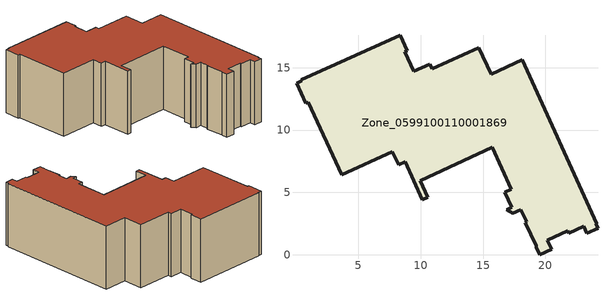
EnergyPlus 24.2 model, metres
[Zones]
Zone_0599100110001869
 floor ground (C_G): 3.69,6.41 0.99,12.23 0.78,12.13 0.05,13.76 0.49,13.95 0.44,14.05 8.35,17.61 8.91,16.35 8.74,16.28 9.45,14.7 10.75,15.28 10.91,14.92 14.66,16.59 15.65,14.46 18.16,15.63 24.13,2.5 24.06,2.47 24.22,2.12 23.34,1.72 23.08,2.3 21.87,1.75 21.78,1.93 20.15,1.19 20.5,0.43 19.55,0 19.28,0.6 19.27,0.73 18.38,2.58 18.49,2.63 18.04,3.63 17.39,3.33 16.92,3.62 17.31,3.8 16.75,5.03 17.28,5.26 15.73,8.61 9.96,5.93 10.56,4.62 10.14,4.43 8.75,7.46 8.23,7.23 7.74,8.27 z0
 wall outside (C_F): 0.99,12.23 3.69,6.41 7.74,8.27 8.23,7.23 8.75,7.46 10.14,4.43 10.56,4.62 9.96,5.93 15.73,8.61 17.28,5.26 16.75,5.03 17.31,3.8 16.92,3.62 17.39,3.33 18.04,3.63 18.49,2.63 18.38,2.58 19.27,0.73 19.28,0.6 19.55,0 20.5,0.43 20.15,1.19 21.78,1.93 21.87,1.75 23.08,2.3 23.34,1.72 24.22,2.12 24.06,2.47 24.13,2.5 18.16,15.63 15.65,14.46 14.66,16.59 10.91,14.92 10.75,15.28 9.45,14.7 8.74,16.28 8.91,16.35 8.35,17.61 0.44,14.05 0.49,13.95 0.05,13.76 0.78,12.13 0.99,12.23 z0:7.39
 roof outside (C_R): 8.75,7.46 10.14,4.43 10.56,4.62 9.96,5.93 15.73,8.61 17.28,5.26 16.75,5.03 17.31,3.8 16.92,3.62 17.39,3.33 18.04,3.63 18.49,2.63 18.38,2.58 19.27,0.73 19.28,0.6 19.55,0 20.5,0.43 20.15,1.19 21.78,1.93 21.87,1.75 23.08,2.3 23.34,1.72 24.22,2.12 24.06,2.47 24.13,2.5 18.16,15.63 15.65,14.46 14.66,16.59 10.91,14.92 10.75,15.28 9.45,14.7 8.74,16.28 8.91,16.35 8.35,17.61 0.44,14.05 0.49,13.95 0.05,13.76 0.78,12.13 0.99,12.23 3.69,6.41 7.74,8.27 8.23,7.23 z7.39
[BUILDING]
Pand.0599100110001869: North Axis=0; Terrain=City; Loads Convergence Tolerance Value=0.04; Temperature Convergence Tolerance Value=0.4; Solar Distribution=FullExterior; Maximum Number of Warmup Days=25; Minimum Number of Warmup Days=1
[Site:Location]
Rotterdam.The.Hague.AP_ZH_NLD Design_Conditions: Latitude=51.96; Longitude=4.45; Time Zone=1; Elevation=-4.5
[SITE:GROUNDTEMPERATURE:BUILDINGSURFACE]
18, 18, 18, 18, 18, 18, 18, 18, 18, 18, 18, 18
[MATERIAL] Thermal Absorptance=0.9; Solar Absorptance=0.7; Visible Absorptance=0.7
Name | Roughness | Thickness | Conductivity | Density | Specific Heat
G.D.2015-2018 | MediumSmooth | 0.15 | 0.0428571 | 540 | 1210
F.D.2015-2018 | Rough | 0.3 | 0.0666667 | 1920 | 840
R.D.2015-2018 | MediumRough | 0.2 | 0.0333333 | 1500 | 1000
[CONSTRUCTION]
C_G: G.D.2015-2018
C_F: F.D.2015-2018
C_R: R.D.2015-2018
[ZONE]
Zone_0599100110001869: Type=1; Multiplier=1; Ceiling Height=Autocalculate; Volume=Autocalculate; Floor Area=autocalculate; Part of Total Floor Area=Yes
[ZONEINFILTRATION:DESIGNFLOWRATE]
Infil_Zone_0599100110001869: Zone or ZoneList or Space or SpaceList=Zone_0599100110001869; Schedule=AlwaysOn; Design Flow Rate Calculation Method=Flow/Area; Flow Rate per Floor Area=0.0021; Constant Term Coefficient=1; Temperature Term Coefficient=0; Velocity Term Coefficient=0; Velocity Squared Term Coefficient=0
[HVACTEMPLATE:ZONE:IDEALLOADSAIRSYSTEM]
Zone_0599100110001869: Maximum Heating Supply Air Temperature=50; Minimum Cooling Supply Air Temperature=13; Maximum Heating Supply Air Humidity Ratio=0.0156; Minimum Cooling Supply Air Humidity Ratio=0.0077; Heating Limit=NoLimit; Cooling Limit=NoLimit; Dehumidification Control Type=ConstantSensibleHeatRatio; Cooling Sensible Heat Ratio=0.7; Dehumidification Setpoint=60; Humidification Control Type=None; Humidification Setpoint=30; Outdoor Air Method=None; Outdoor Air Flow Rate per Person=0.00944; Outdoor Air Flow Rate per Zone Floor Area=0; Outdoor Air Flow Rate per Zone=0; Demand Controlled Ventilation Type=None; Outdoor Air Economizer Type=NoEconomizer; Heat Recovery Type=None; Sensible Heat Recovery Effectiveness=0.7; Latent Heat Recovery Effectiveness=0.65
[ZONECONTROL:THERMOSTAT]
ThermostatControl_Zone_0599100110001869: Zone or ZoneList=Zone_0599100110001869; Control Type Schedule=DualSetpointControlType; Control 1=Thermostat_Zone_0599100110001869; Temperature Difference Between Cutout And Setpoint=0
[THERMOSTATSETPOINT:DUALSETPOINT]
Thermostat_Zone_0599100110001869: Heating Setpoint Temperature Schedule=HeatingSetpoint_Zone_0599100110001869; Cooling Setpoint Temperature Schedule=CoolingSetpoint_Zone_0599100110001869
[SCHEDULE:COMPACT]
HeatingSetpoint_Zone_0599100110001869: Through: 12/31, For: AllDays, Until: 24:00, 21
CoolingSetpoint_Zone_0599100110001869: Through: 12/31, For: AllDays, Until: 24:00, 24
DualSetpointControlType: Through: 12/31, For: AllDays, Until: 24:00, 4
AlwaysOn: Through: 12/31, For: AllDays, Until: 24:00, 1
